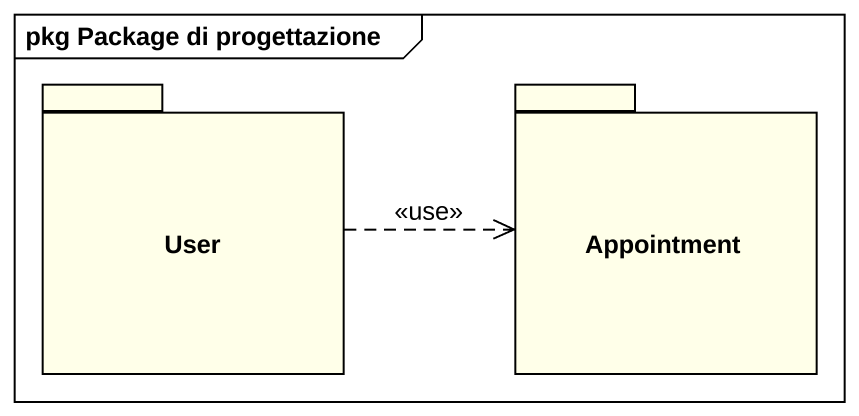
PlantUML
@startuml
mainframe pkg Package di progettazione
package User #FFFFE9 {
}
package Appointment #FFFFE9 {
}
User .right.> Appointment : <<use>>
@enduml
